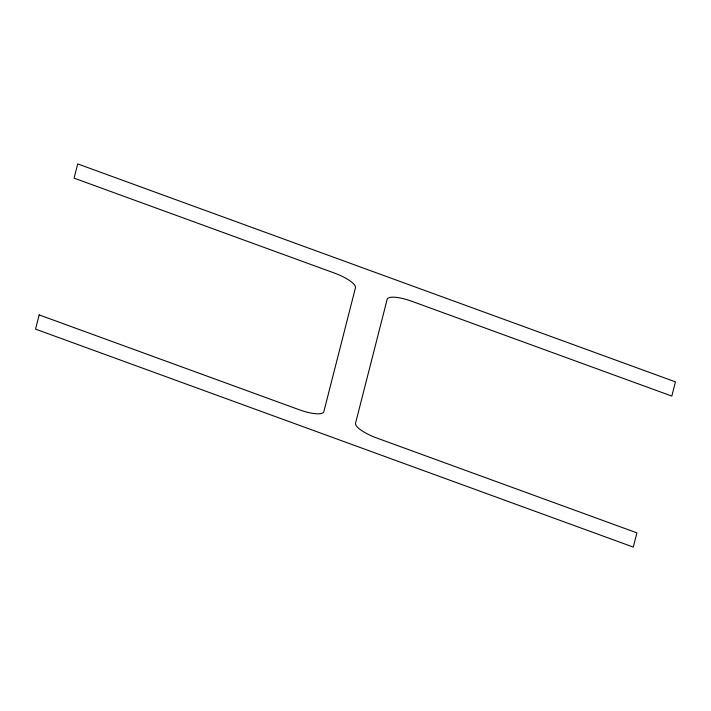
<?xml version="1.0" encoding="UTF-8"?>
<svg xmlns="http://www.w3.org/2000/svg" width="711" height="711" viewBox="0 0 711 711"><rect width="100%" height="100%" fill="white"/><g stroke="black" fill="none" stroke-linecap="round" stroke-linejoin="round"><path stroke-width="1.07" d="M39.176 314.902L35.55 329.122L633.288 547.088L636.914 532.868L376.812 438.02A24.405 6.683 20.5 0 1 355.562 423.152L387.14 299.411A24.405 6.683 20.5 0 1 411.722 301.251L671.824 396.098L675.45 381.878L77.712 163.912L74.086 178.132L334.188 272.98A24.405 6.683 20.5 0 1 355.438 287.848L323.861 411.589A24.405 6.683 20.5 0 1 299.278 409.749L39.176 314.902"/></g></svg>
